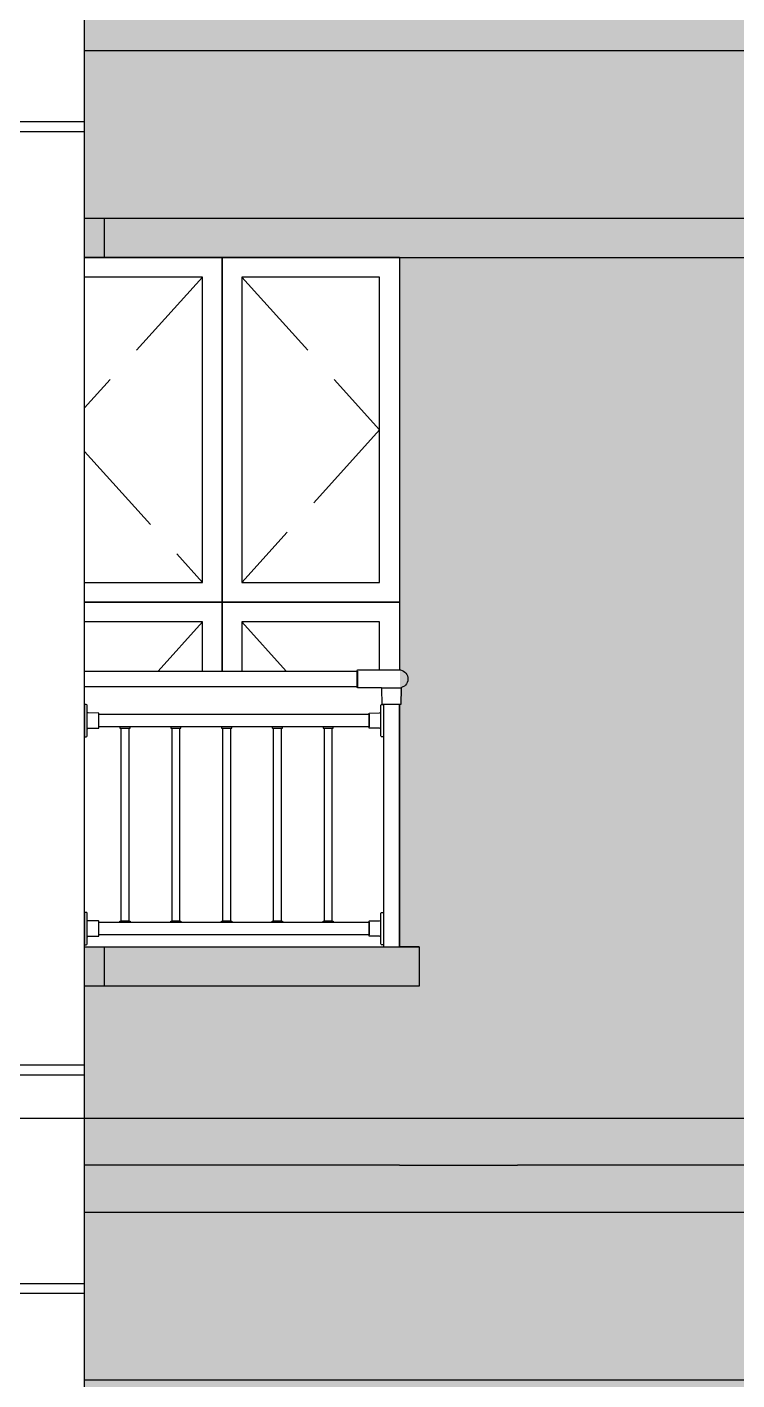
# Model space of a CAD drawing. Extents: x -12446 to 284554, y -295110 to 165007.
# Drawn here: x 13858 to 15661, y -229519 to -226084 of the extents above; entities that cross this region are included whole.
import ezdxf

# ---------------------------------------------------------------- set-up
doc = ezdxf.new("R2010")
doc.units = 0
doc.header["$LTSCALE"] = 1000
doc.linetypes.add('AX-14-E$0$AX-85-M02$0$DASH', pattern=[0.35, 0.25, -0.1])
doc.linetypes.add('AX-14-E$0$DOTE', pattern=[2.42, 2, -0.2, 0.02, -0.2])
doc.layers.get('0').update_dxf_attribs({"linetype": 'CONTINUOUS'})
for name, color, linetype in [('A-Anno-Note', 241, 'CONTINUOUS'), ('AX-14-comp-tc$0$灰褐色真石漆', 15, 'CONTINUOUS'), ('AX-14-E$0$A-Detl-Fine', 152, 'CONTINUOUS'), ('AX-14-E$0$A-Detl-Patt', 8, 'CONTINUOUS'), ('AX-14-E$0$A-Detl-Thin', 131, 'CONTINUOUS'), ('AX-14-E$0$A-elev-FIXT', 9, 'CONTINUOUS'), ('AX-14-E$0$A-elev-HRAL', 61, 'CONTINUOUS'), ('AX-14-E$0$栏杆型材', 82, 'CONTINUOUS'), ('AX-14-E$0$阳台栏杆扶手', 82, 'CONTINUOUS')]:
    doc.layers.add(name, color=color, linetype=linetype)
doc.layers.add('AX-14-E$0$A-Grid', color=222, linetype='AX-14-E$0$DOTE', plot=False)

# ---------------------------------------------------------------- blocks, each defined once
blk = doc.blocks.new('AX-14-E$0$32固定座立面')
at = {"layer": 'AX-14-E$0$栏杆型材', "color": 6, "linetype": 'Continuous'}
blk.add_line((-7, -22.5), (-7, 22.5), dxfattribs=at)
blk.add_lwpolyline([(-7, -22.5, 0.41166), (-10, -19.5), (-36, -19.3, -0.41166), (-37, -18.3), (-37, 18.3, -0.41166), (-36, 19.3), (-10, 19.5, 0.41166), (-7, 22.5), (-7, 39, -0.41166), (-5, 41), (0, 41.1), (0, -41.1), (-5, -41, -0.41166), (-7, -39)], format="xyb", close=True, dxfattribs=at)
blk = doc.blocks.new('AX-14-E$0$4080转角立图')
at = {"layer": 'AX-14-E$0$A-elev-FIXT', "linetype": 'Continuous'}
blk.add_line((25.6, 42), (-24.3, 42), dxfattribs=at)
blk.add_lwpolyline([(-25.3, 43, -0.327139), (-24.2, 41.5), (-23.5, 0), (23.5, 0), (24.2, 40.5, -0.409111), (25.7, 42), (85.3, 42, 0.414214), (86.8, 43.5), (86.8, 86.5, 0.414214), (85.3, 88), (-18.8, 88, 0.865157)], format="xyb", close=True, dxfattribs=at)
blk = doc.blocks.new('AX-14-E$0$A$C4D5E14F1')
at = {"layer": 'AX-14-E$0$A-Detl-Fine'}
for points in [[(12050, 2125), (12350, 2125), (12350, 2900), (12050, 2900)], [(12350, 1900), (12350, 2025), (12050, 2025)], [(12800, 1903), (12800, 2025), (12450, 2025), (12450, 1900)]]:
    blk.add_lwpolyline(points, dxfattribs=at)
blk.add_lwpolyline([(12800, 2900), (12450, 2900), (12450, 2125), (12800, 2125)], close=True, dxfattribs=at)
at = {"layer": 'AX-14-E$0$A-Detl-Patt', "linetype": 'AX-14-E$0$AX-85-M02$0$DASH'}
for points in [[(12350, 2900), (12050, 2567.9)], [(12450, 2900), (12800, 2512.5), (12450, 2125)], [(12050, 2457.1), (12350, 2125)], [(12350, 2025), (12237.1, 1900)], [(12450, 2025), (12562.9, 1900)]]:
    blk.add_lwpolyline(points, dxfattribs=at)
at = {"layer": 'AX-14-E$0$A-Detl-Thin'}
for p, q in [((12100, 3050), (12100, 2950)), ((12050, 1200), (12100, 1200)), ((12100, 1200), (12100, 1100)), ((12900, 1200), (12900, 1100)), ((12900, 1100), (12850, 1100)), ((12850, 645), (13150, 645)), ((12050, 100), (20650, 100)), ((12050, 0), (20650, 0))]:
    blk.add_line(p, q, dxfattribs=at)
for points in [[(12050, 0), (12050, 3050)], [(12050, 2075), (12400, 2075), (12400, 2950), (12050, 2950)], [(12850, 2950), (12400, 2950), (12400, 2075), (12850, 2075)], [(12850, 2950), (12850, 1903)], [(12400, 1900), (12400, 2075), (12050, 2075)], [(12850, 2075), (12400, 2075), (12400, 1900)], [(12850, 1815), (12850, 1200)], [(12900, 1200), (12850, 1200)], [(12850, 1100), (12050, 1100)], [(12850, 645), (12050, 645)], [(20650, 645), (13150, 645)], [(12850, 525), (12050, 525)], [(13150, 525), (12850, 525)], [(19549.5, 525), (13150, 525)]]:
    blk.add_lwpolyline(points, dxfattribs=at)
blk.add_lwpolyline([(12050, 1200), (12900, 1200), (12900, 1100), (12050, 1100)], close=True, dxfattribs=at)
at = {"layer": 'AX-14-E$0$A-elev-HRAL', "ltscale": 10}
for points in [[(12140.8, 1758, 0.414214), (12140.3, 1757.5), (12140.3, 1755.5, 0.414214), (12140.8, 1755), (12165.8, 1755, 0.414214), (12166.3, 1755.5), (12166.3, 1757.5, 0.414214), (12165.8, 1758)], [(12269.8, 1758, 0.414214), (12269.3, 1757.5), (12269.3, 1755.5, 0.414214), (12269.8, 1755), (12294.8, 1755, 0.414214), (12295.3, 1755.5), (12295.3, 1757.5, 0.414214), (12294.8, 1758)], [(12398.8, 1758, 0.414214), (12398.3, 1757.5), (12398.3, 1755.5, 0.414214), (12398.8, 1755), (12423.8, 1755, 0.414214), (12424.3, 1755.5), (12424.3, 1757.5, 0.414214), (12423.8, 1758)], [(12527.8, 1758, 0.414214), (12527.3, 1757.5), (12527.3, 1755.5, 0.414214), (12527.8, 1755), (12552.8, 1755, 0.414214), (12553.3, 1755.5), (12553.3, 1757.5, 0.414214), (12552.8, 1758)], [(12656.8, 1758, 0.414214), (12656.3, 1757.5), (12656.3, 1755.5, 0.414214), (12656.8, 1755), (12681.8, 1755, 0.414214), (12682.3, 1755.5), (12682.3, 1757.5, 0.414214), (12681.8, 1758)], [(12140.8, 1262, -0.414214), (12140.3, 1262.5), (12140.3, 1264.5, -0.414214), (12140.8, 1265), (12165.8, 1265, -0.414214), (12166.3, 1264.5), (12166.3, 1262.5, -0.414214), (12165.8, 1262)], [(12269.8, 1262, -0.414214), (12269.3, 1262.5), (12269.3, 1264.5, -0.414214), (12269.8, 1265), (12294.8, 1265, -0.414214), (12295.3, 1264.5), (12295.3, 1262.5, -0.414214), (12294.8, 1262)], [(12398.8, 1262, -0.414214), (12398.3, 1262.5), (12398.3, 1264.5, -0.414214), (12398.8, 1265), (12423.8, 1265, -0.414214), (12424.3, 1264.5), (12424.3, 1262.5, -0.414214), (12423.8, 1262)], [(12527.8, 1262, -0.414214), (12527.3, 1262.5), (12527.3, 1264.5, -0.414214), (12527.8, 1265), (12552.8, 1265, -0.414214), (12553.3, 1264.5), (12553.3, 1262.5, -0.414214), (12552.8, 1262)], [(12656.8, 1262, -0.414214), (12656.3, 1262.5), (12656.3, 1264.5, -0.414214), (12656.8, 1265), (12681.8, 1265, -0.414214), (12682.3, 1264.5), (12682.3, 1262.5, -0.414214), (12681.8, 1262)]]:
    blk.add_lwpolyline(points, format="xyb", close=True, dxfattribs=at)
for points in [[(12162.8, 1265), (12143.8, 1265), (12143.8, 1755), (12162.8, 1755)], [(12291.8, 1265), (12272.8, 1265), (12272.8, 1755), (12291.8, 1755)], [(12420.8, 1265), (12401.8, 1265), (12401.8, 1755), (12420.8, 1755)], [(12549.8, 1265), (12530.8, 1265), (12530.8, 1755), (12549.8, 1755)], [(12678.8, 1265), (12659.8, 1265), (12659.8, 1755), (12678.8, 1755)]]:
    blk.add_lwpolyline(points, close=True, dxfattribs=at)
at = {"layer": 'AX-14-E$0$栏杆型材'}
for points in [[(12087, 1790), (12773, 1790), (12773, 1758), (12087, 1758)], [(12850, 1815), (12810, 1815), (12810, 1200), (12850, 1200)], [(12087, 1262), (12773, 1262), (12773, 1230), (12087, 1230)]]:
    blk.add_lwpolyline(points, close=True, dxfattribs=at)
at = {"layer": 'AX-14-E$0$阳台栏杆扶手'}
blk.add_lwpolyline([(12743.3, 1860), (12050, 1860), (12050, 1900), (12743.3, 1900)], close=True, dxfattribs=at)
at = {"layer": 'AX-14-E$0$A-elev-HRAL', "xscale": -1}
for name, p in [('AX-14-E$0$4080转角立图', (12830, 1815)), ('AX-14-E$0$32固定座立面', (12050, 1246))]:
    blk.add_blockref(name, p, dxfattribs=at)
at = {"layer": 'AX-14-E$0$A-elev-HRAL', "extrusion": (0, 0, -1), "zscale": -1}
blk.add_blockref('AX-14-E$0$32固定座立面', (-12050, 1774), dxfattribs=at)
at = {"layer": 'AX-14-E$0$A-elev-HRAL', "extrusion": (0, 0, -1), "xscale": -1, "zscale": -1}
for p in [(-12810, 1774), (-12810, 1246)]:
    blk.add_blockref('AX-14-E$0$32固定座立面', p, dxfattribs=at)
blk = doc.blocks.new('AX-14-E$0$wyhrehaw3yrjret')
at = {"layer": 'AX-14-E$0$A-Detl-Patt'}
for p, q in [((71086.2, 182529.7), (74336.2, 182529.7)), ((71086.2, 182504.7), (74336.2, 182504.7)), ((71086.2, 180134.7), (74336.2, 180134.7)), ((71086.2, 180109.7), (74336.2, 180109.7)), ((71086.2, 179579.7), (74336.2, 179579.7)), ((71086.2, 179554.7), (74336.2, 179554.7))]:
    blk.add_line(p, q, dxfattribs=at)
blk = doc.blocks.new('AX-14-comp-tc')
at = {"layer": 'AX-14-comp-tc$0$灰褐色真石漆'}
h = blk.add_hatch(dxfattribs=at)
h.set_pattern_fill('离散材料', color=256, scale=50)
h.set_pattern_definition([(0, (-60267.77, -456432.6), (132, 228), [12, -201, 9, -87, 18, -213]), (10, (-60324.77, -456309.6), (80.67614, 285.34428), [21, -51, 27, -159, 15, -198]), (20, (-60354.77, -456405.6), (133.47095, 220.97625), [24, -165, 21, -123, 15, -96]), (30, (-60267.77, -456423.6), (-21.96926, 254.05187), [15, -99, 12, -147, 9, -195]), (40, (-60351.77, -456357.6), (33.83592, 216.370355), [12, -132, 9, -84, 24, -153]), (50, (-60306.77, -456465.6), (-80.24786, 235.7335), [6, -111, 15, -183, 18, -93]), (60, (-60297.77, -456444.6), (-99.47303, 223.70766), [15, -123, 6, -144, 12, -111]), (70, (-60330.77, -456480.6), (-109.89227, 215.58685), [9, -57, 18, -96, 12, -132]), (80, (-60315.77, -456303.6), (-208.56534, 164.71945), [21, -132, 9, -156, 18, -147]), (90, (-60297.77, -456432.6), (-264, 111), [18, -93, 12, -183, 6, -186]), (100, (-60345.77, -456339.6), (-247.97146, 145.1453), [21, -117, 18, -96, 21, -219]), (110, (-60366.77, -456510.6), (-240.44034, 81.69114), [24, -78, 12, -159, 18, -174]), (120, (-60447.77, -456474.6), (-286.64994, 28.49227), [15, -201, 18, -93, 21, -123]), (130, (-60381.77, -456540.6), (-279.10777, 71.26608), [9, -66, 12, -129, 24, -168]), (140, (-60471.77, -456300.6), (-220.59685, -34.20569), [18, -108, 21, -93, 12, -126]), (150, (-60222.77, -456558.6), (-204.82497, -120.76726), [12, -84, 24, -186, 21, -171]), (160, (-60420.77, -456390.6), (-237.90107, -162.4287), [18, -126, 15, -114, 12, -183]), (170, (-60402.77, -456462.6), (-215.64405, -169.12317), [27, -99, 18, -135, 24, -132])])
h.paths.add_polyline_path([(21351.9, -233091.9), (22452.4, -233091.9), (22452.4, -234841.9), (21351.9, -234841.9)], flags=16)
edge = h.paths.add_edge_path()
edge.add_line((13852.4, -235256.9), (13852.4, -234841.9))
edge.add_line((13852.4, -234841.9), (14652.4, -234841.9))
edge.add_line((14652.4, -234841.9), (14652.4, -233091.9))
edge.add_line((14652.4, -233091.9), (13852.4, -233091.9))
edge.add_line((13852.4, -233091.9), (13852.7, -232926.9))
edge.add_line((13852.7, -232926.9), (13852.4, -232926.9))
edge.add_line((13852.4, -232926.9), (13852.4, -232826.9))
edge.add_line((13852.4, -232826.9), (13852.4, -232626.9))
edge.add_line((13852.4, -232626.9), (13852.4, -232306.9))
edge.add_line((13852.4, -232306.9), (22452.4, -232306.9))
edge.add_line((22452.4, -232306.9), (22452.4, -235256.9))
edge.add_line((22452.4, -235256.9), (20902.4, -235256.9))
edge.add_line((20902.4, -235256.9), (20351.9, -235256.9))
edge.add_line((20351.9, -235256.9), (20351.9, -234440.6))
edge.add_line((20351.9, -234440.6), (20351.9, -233391.9))
edge.add_line((20351.9, -233391.9), (19102.4, -233391.9))
edge.add_line((19102.4, -233391.9), (19102.4, -234156.9))
edge.add_line((19102.4, -234156.9), (18724.8, -234156.9))
edge.add_line((18724.8, -234156.9), (18524.8, -234156.9))
edge.add_line((18524.8, -234156.9), (17602.4, -234156.9))
edge.add_line((17602.4, -234156.9), (17602.4, -233391.9))
edge.add_line((17602.4, -233391.9), (15802.4, -233391.9))
edge.add_line((15802.4, -233391.9), (15802.4, -234186.9))
edge.add_line((15802.4, -234186.9), (15552.4, -234186.9))
edge.add_line((15552.4, -234186.9), (15552.4, -235256.9))
edge.add_line((15552.4, -235256.9), (13852.4, -235256.9))
h = blk.add_hatch(dxfattribs=at)
h.set_pattern_fill('离散材料', color=256, scale=50)
h.set_pattern_definition([(0, (-60267.77, -459382.6), (132, 228), [12, -201, 9, -87, 18, -213]), (10, (-60324.77, -459259.6), (80.67614, 285.34428), [21, -51, 27, -159, 15, -198]), (20, (-60354.77, -459355.6), (133.47095, 220.97625), [24, -165, 21, -123, 15, -96]), (30, (-60267.77, -459373.6), (-21.96926, 254.05187), [15, -99, 12, -147, 9, -195]), (40, (-60351.77, -459307.6), (33.83592, 216.370355), [12, -132, 9, -84, 24, -153]), (50, (-60306.77, -459415.6), (-80.24786, 235.7335), [6, -111, 15, -183, 18, -93]), (60, (-60297.77, -459394.6), (-99.47303, 223.70766), [15, -123, 6, -144, 12, -111]), (70, (-60330.77, -459430.6), (-109.89227, 215.58685), [9, -57, 18, -96, 12, -132]), (80, (-60315.77, -459253.6), (-208.56534, 164.71945), [21, -132, 9, -156, 18, -147]), (90, (-60297.77, -459382.6), (-264, 111), [18, -93, 12, -183, 6, -186]), (100, (-60345.77, -459289.6), (-247.97146, 145.1453), [21, -117, 18, -96, 21, -219]), (110, (-60366.77, -459460.6), (-240.44034, 81.69114), [24, -78, 12, -159, 18, -174]), (120, (-60447.77, -459424.6), (-286.64994, 28.49227), [15, -201, 18, -93, 21, -123]), (130, (-60381.77, -459490.6), (-279.10777, 71.26608), [9, -66, 12, -129, 24, -168]), (140, (-60471.77, -459250.6), (-220.59685, -34.20569), [18, -108, 21, -93, 12, -126]), (150, (-60222.77, -459508.6), (-204.82497, -120.76726), [12, -84, 24, -186, 21, -171]), (160, (-60420.77, -459340.6), (-237.90107, -162.4287), [18, -126, 15, -114, 12, -183]), (170, (-60402.77, -459412.6), (-215.64405, -169.12317), [27, -99, 18, -135, 24, -132])])
h.paths.add_polyline_path([(21351.9, -236041.9), (22452.4, -236041.9), (22452.4, -237791.9), (21351.9, -237791.9)], flags=16)
edge = h.paths.add_edge_path()
edge.add_line((13852.4, -238206.9), (13852.4, -237791.9))
edge.add_line((13852.4, -237791.9), (14652.4, -237791.9))
edge.add_line((14652.4, -237791.9), (14652.4, -236041.9))
edge.add_line((14652.4, -236041.9), (13852.4, -236041.9))
edge.add_line((13852.4, -236041.9), (13852.7, -235876.9))
edge.add_line((13852.7, -235876.9), (13852.4, -235876.9))
edge.add_line((13852.4, -235876.9), (13852.4, -235776.9))
edge.add_line((13852.4, -235776.9), (13852.4, -235576.9))
edge.add_line((13852.4, -235576.9), (13852.4, -235256.9))
edge.add_line((13852.4, -235256.9), (22452.4, -235256.9))
edge.add_line((22452.4, -235256.9), (22452.4, -238206.9))
edge.add_line((22452.4, -238206.9), (20902.4, -238206.9))
edge.add_line((20902.4, -238206.9), (20351.9, -238206.9))
edge.add_line((20351.9, -238206.9), (20351.9, -237390.6))
edge.add_line((20351.9, -237390.6), (20351.9, -236341.9))
edge.add_line((20351.9, -236341.9), (19102.4, -236341.9))
edge.add_line((19102.4, -236341.9), (19102.4, -237106.9))
edge.add_line((19102.4, -237106.9), (18724.8, -237106.9))
edge.add_line((18724.8, -237106.9), (18524.8, -237106.9))
edge.add_line((18524.8, -237106.9), (17602.4, -237106.9))
edge.add_line((17602.4, -237106.9), (17602.4, -236341.9))
edge.add_line((17602.4, -236341.9), (15802.4, -236341.9))
edge.add_line((15802.4, -236341.9), (15802.4, -237136.9))
edge.add_line((15802.4, -237136.9), (15552.4, -237136.9))
edge.add_line((15552.4, -237136.9), (15552.4, -238206.9))
edge.add_line((15552.4, -238206.9), (13852.4, -238206.9))
blk = doc.blocks.new('AX-14-E')
at = {"layer": 'AX-14-E$0$A-Grid'}
blk.add_line((-714.4, -228854.4), (39369.1, -228854.4), dxfattribs=at)
blk.add_blockref('AX-14-E$0$A$C4D5E14F1', (1953.9, -226669.4))
blk.add_blockref('AX-14-E$0$A$C4D5E14F1', (1953.9, -229619.4))
at = {"layer": 'AX-14-E$0$A-Detl-Thin'}
blk.add_blockref('AX-14-comp-tc', (152.8, 6422.5), dxfattribs=at)
at = {"layer": 'AX-14-E$0$A-Detl-Thin', "color": 6}
blk.add_blockref('AX-14-E$0$wyhrehaw3yrjret', (-60332.2, -408854.1), dxfattribs=at)

msp = doc.modelspace()

# ---------------------------------------------------------------- block references
at = {"layer": 'A-Anno-Note'}
msp.add_blockref('AX-14-E', (0, 0), dxfattribs=at)

doc.saveas('drawing.dxf')
